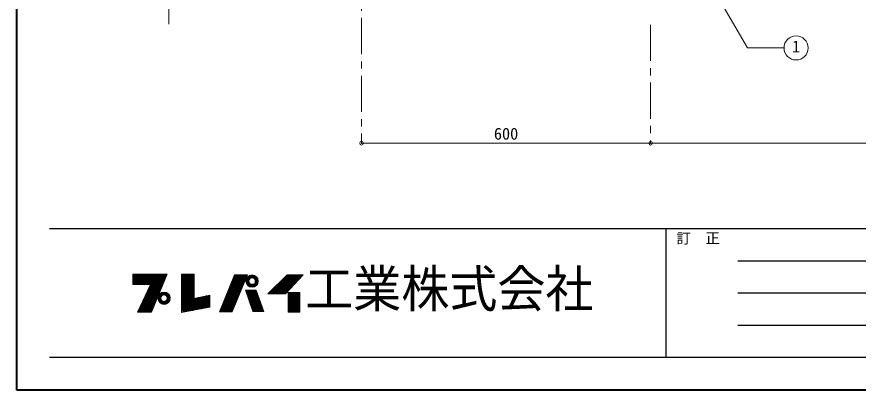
# Model space of a CAD drawing. Units: millimetres at full size, sheet at 1:15; details may follow other scales. Extents: x -3171 to 2904, y -2098 to 2117.
# Drawn here: x -3171 to -1425, y -2098 to -1323 of the extents above; entities that cross this region are included whole.
import ezdxf
from ezdxf.enums import TextEntityAlignment as Align

# ---------------------------------------------------------------- set-up
doc = ezdxf.new("R2010")
doc.units = ezdxf.units.MM
doc.header["$LTSCALE"] = 15
doc.header["$PDMODE"] = 32
doc.header["$PDSIZE"] = 7.5
doc.linetypes.add('CHAIN1', pattern=[8, 5, -1, 1, -1])
doc.layers.add('0-0_ﾚｲﾔ1', color=4, linetype='Continuous', lineweight=9)
doc.styles.add('ＭＳ ゴシック', font='')
doc.styles.get('ＭＳ ゴシック').set_extended_font_data('MS Gothic')

msp = doc.modelspace()

# ---------------------------------------------------------------- linework, layer by layer
at = {"layer": '0-0_ﾚｲﾔ1', "color": 1, "lineweight": 40}
for p, q in [((-3170.88, -2097.95), (-3170.88, 2117.05)), ((2904.12, -2097.95), (-3170.88, -2097.95))]:
    msp.add_line(p, q, dxfattribs=at)
at = {"layer": '0-0_ﾚｲﾔ1', "linetype": 'CHAIN1'}
for p, q in [((-2455.38, -845.45), (-2455.38, -1585.45)), ((-1855.38, -1339.65), (-1855.38, -1585.45))]:
    msp.add_line(p, q, dxfattribs=at)
at = {"layer": '0-0_ﾚｲﾔ1', "color": 7, "lineweight": 18}
for p, q in [((-1801.76, -1132.71), (-1654.57, -1387.66)), ((-1578.51, -1387.66), (-1654.57, -1387.66)), ((-2930.24, -1858.25), (-2859.13, -1858.25)), ((-2930.24, -1858.88), (-2859.39, -1858.88)), ((-2930.24, -1859.83), (-2859.78, -1859.83)), ((-2930.24, -1860.77), (-2860.17, -1860.77)), ((-2930.24, -1861.72), (-2860.56, -1861.72)), ((-2930.24, -1862.98), (-2861.08, -1862.98)), ((-2861.47, -1863.92), (-2930.24, -1863.92)), ((-2930.24, -1864.87), (-2861.86, -1864.87)), ((-2930.24, -1865.81), (-2862.25, -1865.81)), ((-2930.24, -1866.76), (-2862.64, -1866.76)), ((-2930.24, -1867.7), (-2863.03, -1867.7)), ((-2930.24, -1868.33), (-2863.3, -1868.33)), ((-2891.18, -1935.74), (-2858.73, -1857.31)), ((-2828.81, -1856.99), (-2828.81, -1936.69)), ((-2802.66, -1856.99), (-2828.81, -1856.99)), ((-2828.81, -1858.25), (-2802.66, -1858.25)), ((-2828.81, -1858.88), (-2802.66, -1858.88)), ((-2828.81, -1859.83), (-2802.66, -1859.83)), ((-2828.81, -1860.77), (-2802.66, -1860.77)), ((-2828.81, -1861.72), (-2802.66, -1861.72)), ((-2828.81, -1862.98), (-2802.66, -1862.98)), ((-2828.81, -1863.92), (-2802.66, -1863.92)), ((-2828.81, -1864.87), (-2802.66, -1864.87)), ((-2828.81, -1865.81), (-2802.66, -1865.81)), ((-2828.81, -1866.76), (-2802.66, -1866.76)), ((-2828.81, -1867.7), (-2802.66, -1867.7)), ((-2828.81, -1868.33), (-2802.66, -1868.33)), ((-2718.87, -1858.57), (-2750.37, -1935.11)), ((-2723.6, -1935.11), (-2691.78, -1858.57)), ((-2722.89, -1868.33), (-2695.84, -1868.33)), ((-2722.63, -1867.7), (-2695.58, -1867.7)), ((-2722.25, -1866.76), (-2695.19, -1866.76)), ((-2721.86, -1865.81), (-2694.8, -1865.81)), ((-2721.47, -1864.87), (-2694.4, -1864.87)), ((-2721.08, -1863.92), (-2694.01, -1863.92)), ((-2720.69, -1862.98), (-2693.62, -1862.98)), ((-2720.17, -1861.72), (-2693.09, -1861.72)), ((-2719.78, -1860.77), (-2692.73, -1860.77)), ((-2719.39, -1859.83), (-2692.31, -1859.83)), ((-2718.87, -1858.57), (-2691.78, -1858.57)), ((-2694.49, -1866.76), (-2687.47, -1866.76)), ((-2693.91, -1865.5), (-2685.77, -1865.5)), ((-2692.92, -1863.92), (-2672.38, -1863.92)), ((-2691.86, -1862.66), (-2673.44, -1862.66)), ((-2690.03, -1861.09), (-2675.27, -1861.09)), ((-2687.82, -1859.83), (-2677.48, -1859.83)), ((-2671.39, -1865.5), (-2679.53, -1865.5)), ((-2670.81, -1866.76), (-2677.83, -1866.76)), ((-2619.65, -1868.33), (-2585.56, -1868.33)), ((-2619.02, -1867.7), (-2584.98, -1867.7)), ((-2618.07, -1866.76), (-2584.1, -1866.76)), ((-2617.13, -1865.81), (-2583.22, -1865.81)), ((-2616.18, -1864.87), (-2582.34, -1864.87)), ((-2615.24, -1863.92), (-2581.47, -1863.92)), ((-2614.29, -1862.98), (-2580.59, -1862.98)), ((-2613.35, -1898.26), (-2576.49, -1858.57)), ((-2613.03, -1861.72), (-2579.42, -1861.72)), ((-2612.09, -1860.77), (-2578.54, -1860.77)), ((-2611.14, -1859.83), (-2577.66, -1859.83)), ((-2930.24, -1869.59), (-2863.82, -1869.59)), ((-2930.24, -1870.54), (-2864.21, -1870.54)), ((-2930.24, -1871.48), (-2864.6, -1871.48)), ((-2930.24, -1872.43), (-2864.99, -1872.43)), ((-2930.24, -1873.37), (-2865.38, -1873.37)), ((-2930.24, -1874.32), (-2865.77, -1874.32)), ((-2930.24, -1875.26), (-2866.16, -1875.26)), ((-2930.24, -1876.21), (-2866.55, -1876.21)), ((-2930.24, -1877.15), (-2866.94, -1877.15)), ((-2893.7, -1878.41), (-2930.24, -1878.41)), ((-2920.16, -1935.74), (-2893.7, -1878.41)), ((-2870.33, -1885.34), (-2896.9, -1885.34)), ((-2869.68, -1883.77), (-2896.17, -1883.77)), ((-2869.29, -1882.82), (-2895.74, -1882.82)), ((-2868.77, -1881.56), (-2895.15, -1881.56)), ((-2868.38, -1880.62), (-2894.72, -1880.62)), ((-2867.86, -1879.36), (-2894.14, -1879.36)), ((-2867.47, -1878.41), (-2893.7, -1878.41)), ((-2828.81, -1869.59), (-2802.66, -1869.59)), ((-2828.81, -1870.54), (-2802.66, -1870.54)), ((-2828.81, -1871.48), (-2802.66, -1871.48)), ((-2828.81, -1872.43), (-2802.66, -1872.43)), ((-2828.81, -1873.37), (-2802.66, -1873.37)), ((-2828.81, -1874.32), (-2802.66, -1874.32)), ((-2828.81, -1875.26), (-2802.66, -1875.26)), ((-2828.81, -1876.21), (-2802.66, -1876.21)), ((-2828.81, -1877.15), (-2802.66, -1877.15)), ((-2828.81, -1878.41), (-2802.66, -1878.41)), ((-2828.81, -1879.36), (-2802.66, -1879.36)), ((-2828.81, -1880.62), (-2802.66, -1880.62)), ((-2828.81, -1881.56), (-2802.66, -1881.56)), ((-2828.81, -1882.82), (-2802.66, -1882.82)), ((-2828.81, -1883.77), (-2802.66, -1883.77)), ((-2828.81, -1885.34), (-2802.66, -1885.34)), ((-2729.89, -1885.34), (-2702.91, -1885.34)), ((-2729.25, -1883.77), (-2702.26, -1883.77)), ((-2728.86, -1882.82), (-2701.87, -1882.82)), ((-2728.34, -1881.56), (-2701.34, -1881.56)), ((-2727.95, -1880.62), (-2700.95, -1880.62)), ((-2727.43, -1879.36), (-2700.43, -1879.36)), ((-2727.04, -1878.41), (-2700.03, -1878.41)), ((-2726.52, -1877.15), (-2699.51, -1877.15)), ((-2726.13, -1876.21), (-2699.12, -1876.21)), ((-2725.75, -1875.26), (-2698.72, -1875.26)), ((-2725.36, -1874.32), (-2698.33, -1874.32)), ((-2724.97, -1873.37), (-2697.94, -1873.37)), ((-2724.54, -1872.43), (-2697.55, -1872.43)), ((-2724.19, -1871.48), (-2697.15, -1871.48)), ((-2723.8, -1870.54), (-2696.76, -1870.54)), ((-2723.41, -1869.59), (-2696.37, -1869.59)), ((-2695.4, -1871.48), (-2689.4, -1871.48)), ((-2695.34, -1870.22), (-2689.28, -1870.22)), ((-2695.3, -1873.06), (-2689.21, -1873.06)), ((-2695.08, -1868.65), (-2688.78, -1868.65)), ((-2695, -1874.63), (-2688.62, -1874.63)), ((-2694.49, -1876.21), (-2687.47, -1876.21)), ((-2693.73, -1877.78), (-2685.07, -1877.78)), ((-2692.68, -1879.36), (-2672.62, -1879.36)), ((-2691.54, -1880.62), (-2673.76, -1880.62)), ((-2689.05, -1882.51), (-2676.25, -1882.51)), ((-2686.06, -1883.77), (-2679.24, -1883.77)), ((-2671.57, -1877.78), (-2680.23, -1877.78)), ((-2670.81, -1876.21), (-2677.83, -1876.21)), ((-2670.3, -1874.63), (-2676.68, -1874.63)), ((-2670.22, -1868.65), (-2676.52, -1868.65)), ((-2670, -1873.06), (-2676.09, -1873.06)), ((-2669.96, -1870.22), (-2676.02, -1870.22)), ((-2675.9, -1871.48), (-2669.9, -1871.48)), ((-2636.66, -1885.34), (-2601.36, -1885.34)), ((-2635.08, -1883.77), (-2599.89, -1883.77)), ((-2634.14, -1882.82), (-2599.02, -1882.82)), ((-2632.88, -1881.56), (-2597.85, -1881.56)), ((-2631.93, -1880.62), (-2596.97, -1880.62)), ((-2630.67, -1879.36), (-2595.8, -1879.36)), ((-2629.73, -1878.41), (-2594.92, -1878.41)), ((-2628.47, -1877.15), (-2593.75, -1877.15)), ((-2627.52, -1876.21), (-2592.87, -1876.21)), ((-2626.58, -1875.26), (-2592, -1875.26)), ((-2625.63, -1874.32), (-2591.12, -1874.32)), ((-2624.69, -1873.37), (-2590.24, -1873.37)), ((-2623.74, -1872.43), (-2589.36, -1872.43)), ((-2622.8, -1871.48), (-2588.49, -1871.48)), ((-2621.85, -1870.54), (-2587.52, -1870.54)), ((-2620.91, -1869.59), (-2586.73, -1869.59)), ((-2877.37, -1902.35), (-2904.75, -1902.35)), ((-2876.72, -1900.78), (-2904.02, -1900.78)), ((-2876.2, -1899.52), (-2903.44, -1899.52)), ((-2875.54, -1897.94), (-2902.71, -1897.94)), ((-2902.13, -1896.68), (-2875.02, -1896.68)), ((-2874.37, -1895.11), (-2901.41, -1895.11)), ((-2873.72, -1893.53), (-2900.68, -1893.53)), ((-2873.2, -1892.27), (-2900.1, -1892.27)), ((-2899.37, -1890.7), (-2872.55, -1890.7)), ((-2872.03, -1889.44), (-2898.79, -1889.44)), ((-2871.5, -1888.18), (-2898.11, -1888.18)), ((-2897.48, -1886.6), (-2870.85, -1886.6)), ((-2877.19, -1902.35), (-2870.17, -1902.35)), ((-2876.43, -1900.78), (-2867.77, -1900.78)), ((-2875.62, -1899.52), (-2855.08, -1899.52)), ((-2874.24, -1897.94), (-2856.46, -1897.94)), ((-2872.73, -1896.68), (-2857.97, -1896.68)), ((-2869.74, -1895.11), (-2860.96, -1895.11)), ((-2854.27, -1900.78), (-2862.93, -1900.78)), ((-2853.51, -1902.35), (-2860.53, -1902.35)), ((-2828.81, -1886.6), (-2802.66, -1886.6)), ((-2828.81, -1888.18), (-2802.66, -1888.18)), ((-2828.81, -1889.44), (-2802.66, -1889.44)), ((-2828.81, -1890.7), (-2802.66, -1890.7)), ((-2828.81, -1892.27), (-2802.66, -1892.27)), ((-2828.81, -1893.53), (-2802.66, -1893.53)), ((-2828.81, -1895.11), (-2802.66, -1895.11)), ((-2828.81, -1896.68), (-2802.66, -1896.68)), ((-2828.81, -1897.94), (-2802.66, -1897.94)), ((-2828.81, -1899.52), (-2802.66, -1899.52)), ((-2828.81, -1900.78), (-2802.66, -1900.78)), ((-2828.81, -1902.35), (-2802.66, -1902.35)), ((-2770.22, -1902.35), (-2778.68, -1902.35)), ((-2736.89, -1902.35), (-2709.98, -1902.35)), ((-2736.25, -1900.78), (-2709.33, -1900.78)), ((-2735.73, -1899.52), (-2708.81, -1899.52)), ((-2735.08, -1897.94), (-2708.15, -1897.94)), ((-2734.56, -1896.68), (-2707.63, -1896.68)), ((-2733.91, -1895.11), (-2706.97, -1895.11)), ((-2733.26, -1893.53), (-2706.32, -1893.53)), ((-2732.73, -1892.27), (-2705.79, -1892.27)), ((-2732.1, -1890.7), (-2705.14, -1890.7)), ((-2731.58, -1889.44), (-2704.62, -1889.44)), ((-2731.06, -1888.18), (-2704.09, -1888.18)), ((-2730.41, -1886.6), (-2703.44, -1886.6)), ((-2696.4, -1890.7), (-2674.34, -1890.7)), ((-2695.85, -1892.27), (-2673.76, -1892.27)), ((-2695.42, -1893.53), (-2673.3, -1893.53)), ((-2694.87, -1895.11), (-2672.72, -1895.11)), ((-2694.32, -1896.68), (-2672.14, -1896.68)), ((-2693.88, -1897.94), (-2671.67, -1897.94)), ((-2693.34, -1899.52), (-2671.09, -1899.52)), ((-2692.9, -1900.78), (-2670.63, -1900.78)), ((-2692.35, -1902.35), (-2670.05, -1902.35)), ((-2658.08, -1934.8), (-2674.46, -1890.38)), ((-2649.57, -1898.26), (-2613.35, -1898.26)), ((-2648, -1896.68), (-2611.89, -1896.68)), ((-2646.42, -1895.11), (-2610.42, -1895.11)), ((-2644.85, -1893.53), (-2608.96, -1893.53)), ((-2643.59, -1892.27), (-2607.79, -1892.27)), ((-2642.01, -1890.7), (-2606.33, -1890.7)), ((-2640.75, -1889.44), (-2605.16, -1889.44)), ((-2639.49, -1888.18), (-2603.99, -1888.18)), ((-2637.92, -1886.6), (-2602.53, -1886.6)), ((-2607.68, -1896.68), (-2583.74, -1896.68)), ((-2607.68, -1897.94), (-2583.74, -1897.94)), ((-2607.68, -1899.52), (-2583.74, -1899.52)), ((-2607.68, -1900.78), (-2583.74, -1900.78)), ((-2607.68, -1902.35), (-2583.74, -1902.35)), ((-2884.4, -1919.36), (-2912.6, -1919.36)), ((-2883.75, -1917.79), (-2911.87, -1917.79)), ((-2883.1, -1916.21), (-2911.15, -1916.21)), ((-2882.58, -1914.95), (-2910.56, -1914.95)), ((-2881.93, -1913.38), (-2909.84, -1913.38)), ((-2881.28, -1911.8), (-2909.11, -1911.8)), ((-2880.5, -1909.91), (-2908.19, -1909.91)), ((-2879.97, -1908.65), (-2907.66, -1908.65)), ((-2879.32, -1907.08), (-2906.93, -1907.08)), ((-2906.35, -1905.82), (-2878.8, -1905.82)), ((-2878.15, -1904.24), (-2905.62, -1904.24)), ((-2878.1, -1907.08), (-2872.1, -1907.08)), ((-2878.04, -1905.82), (-2871.98, -1905.82)), ((-2878, -1908.65), (-2871.91, -1908.65)), ((-2877.78, -1904.24), (-2871.48, -1904.24)), ((-2877.78, -1909.91), (-2871.48, -1909.91)), ((-2877.19, -1911.8), (-2870.17, -1911.8)), ((-2876.43, -1913.38), (-2867.77, -1913.38)), ((-2875.38, -1914.95), (-2855.32, -1914.95)), ((-2874.24, -1916.21), (-2856.46, -1916.21)), ((-2872.27, -1917.79), (-2858.43, -1917.79)), ((-2868.76, -1919.36), (-2861.94, -1919.36)), ((-2854.27, -1913.38), (-2862.93, -1913.38)), ((-2853.51, -1911.8), (-2860.53, -1911.8)), ((-2852.92, -1904.24), (-2859.22, -1904.24)), ((-2852.92, -1909.91), (-2859.22, -1909.91)), ((-2852.7, -1908.65), (-2858.79, -1908.65)), ((-2852.66, -1905.82), (-2858.72, -1905.82)), ((-2858.6, -1907.08), (-2852.6, -1907.08)), ((-2828.81, -1904.24), (-2802.66, -1904.24)), ((-2828.81, -1905.82), (-2802.66, -1905.82)), ((-2828.81, -1907.08), (-2802.66, -1907.08)), ((-2828.81, -1908.65), (-2770.22, -1908.65)), ((-2828.81, -1909.91), (-2770.22, -1909.91)), ((-2828.81, -1911.8), (-2770.22, -1911.8)), ((-2828.81, -1913.38), (-2770.22, -1913.38)), ((-2828.81, -1914.95), (-2770.22, -1914.95)), ((-2828.81, -1916.21), (-2770.22, -1916.21)), ((-2828.81, -1917.79), (-2770.22, -1917.79)), ((-2828.81, -1919.36), (-2770.22, -1919.36)), ((-2770.22, -1907.08), (-2799.84, -1907.08)), ((-2770.22, -1905.82), (-2794.2, -1905.82)), ((-2770.22, -1904.24), (-2787.15, -1904.24)), ((-2743.89, -1919.36), (-2717.05, -1919.36)), ((-2743.25, -1917.79), (-2716.4, -1917.79)), ((-2742.6, -1916.21), (-2715.74, -1916.21)), ((-2742.08, -1914.95), (-2715.22, -1914.95)), ((-2741.43, -1913.38), (-2714.57, -1913.38)), ((-2740.78, -1911.8), (-2713.91, -1911.8)), ((-2740, -1909.91), (-2713.13, -1909.91)), ((-2739.49, -1908.65), (-2712.6, -1908.65)), ((-2738.84, -1907.08), (-2711.94, -1907.08)), ((-2738.32, -1905.82), (-2711.42, -1905.82)), ((-2737.67, -1904.24), (-2710.77, -1904.24)), ((-2691.69, -1904.24), (-2669.35, -1904.24)), ((-2691.15, -1905.82), (-2668.77, -1905.82)), ((-2690.71, -1907.08), (-2668.3, -1907.08)), ((-2690.16, -1908.65), (-2667.72, -1908.65)), ((-2689.72, -1909.91), (-2667.26, -1909.91)), ((-2689.07, -1911.8), (-2666.56, -1911.8)), ((-2688.52, -1913.38), (-2665.98, -1913.38)), ((-2688, -1914.95), (-2665.4, -1914.95)), ((-2687.53, -1916.21), (-2664.93, -1916.21)), ((-2686.99, -1917.79), (-2664.35, -1917.79)), ((-2686.44, -1919.36), (-2663.77, -1919.36)), ((-2607.68, -1904.24), (-2583.74, -1904.24)), ((-2607.68, -1905.82), (-2583.74, -1905.82)), ((-2607.68, -1907.08), (-2583.74, -1907.08)), ((-2607.68, -1908.65), (-2583.74, -1908.65)), ((-2607.68, -1909.91), (-2583.74, -1909.91)), ((-2607.68, -1911.8), (-2583.74, -1911.8)), ((-2607.68, -1913.38), (-2583.74, -1913.38)), ((-2607.68, -1914.95), (-2583.74, -1914.95)), ((-2607.68, -1916.21), (-2583.74, -1916.21)), ((-2607.68, -1917.79), (-2583.74, -1917.79)), ((-2607.68, -1919.36), (-2583.74, -1919.36)), ((-2920.16, -1935.74), (-2891.18, -1935.74)), ((-2890.53, -1934.17), (-2919.43, -1934.17)), ((-2889.75, -1932.28), (-2918.56, -1932.28)), ((-2889.1, -1930.7), (-2917.83, -1930.7)), ((-2888.44, -1929.13), (-2917.11, -1929.13)), ((-2887.66, -1927.24), (-2916.23, -1927.24)), ((-2887.01, -1925.66), (-2915.51, -1925.66)), ((-2886.23, -1923.77), (-2914.64, -1923.77)), ((-2885.71, -1922.51), (-2914.05, -1922.51)), ((-2885.06, -1920.94), (-2913.33, -1920.94)), ((-2828.81, -1920.94), (-2770.22, -1920.94)), ((-2828.81, -1922.51), (-2770.22, -1922.51)), ((-2828.81, -1923.77), (-2770.22, -1923.77)), ((-2828.81, -1925.66), (-2770.22, -1925.66)), ((-2828.81, -1927.24), (-2777.11, -1927.24)), ((-2828.81, -1929.13), (-2787.45, -1929.13)), ((-2828.81, -1930.7), (-2796.07, -1930.7)), ((-2828.81, -1932.28), (-2804.68, -1932.28)), ((-2828.81, -1934.17), (-2815.02, -1934.17)), ((-2723.6, -1935.11), (-2750.37, -1935.11)), ((-2749.99, -1934.17), (-2723.21, -1934.17)), ((-2749.21, -1932.28), (-2722.42, -1932.28)), ((-2748.56, -1930.7), (-2721.77, -1930.7)), ((-2747.91, -1929.13), (-2721.11, -1929.13)), ((-2747.13, -1927.24), (-2720.33, -1927.24)), ((-2746.49, -1925.66), (-2719.67, -1925.66)), ((-2745.71, -1923.77), (-2718.89, -1923.77)), ((-2745.19, -1922.51), (-2718.36, -1922.51)), ((-2744.54, -1920.94), (-2717.71, -1920.94)), ((-2685.89, -1920.94), (-2663.19, -1920.94)), ((-2685.34, -1922.51), (-2662.61, -1922.51)), ((-2684.91, -1923.77), (-2662.15, -1923.77)), ((-2684.25, -1925.66), (-2661.45, -1925.66)), ((-2683.59, -1927.24), (-2660.87, -1927.24)), ((-2683.05, -1929.13), (-2660.17, -1929.13)), ((-2682.5, -1930.7), (-2659.59, -1930.7)), ((-2681.95, -1932.28), (-2659.01, -1932.28)), ((-2681.29, -1934.17), (-2658.31, -1934.17)), ((-2681.07, -1934.8), (-2658.08, -1934.8)), ((-2607.68, -1920.94), (-2583.74, -1920.94)), ((-2607.68, -1922.51), (-2583.74, -1922.51)), ((-2607.68, -1923.77), (-2583.74, -1923.77)), ((-2607.68, -1925.66), (-2583.74, -1925.66)), ((-2607.68, -1927.24), (-2583.74, -1927.24)), ((-2607.68, -1929.13), (-2583.74, -1929.13)), ((-2607.68, -1930.7), (-2583.74, -1930.7)), ((-2607.68, -1932.28), (-2583.74, -1932.28)), ((-2607.68, -1934.17), (-2583.74, -1934.17))]:
    msp.add_line(p, q, dxfattribs=at)
at = {"layer": '0-0_ﾚｲﾔ1'}
for p, q in [((-2855.38, -1338.45), (-2855.38, -1260.45)), ((-1855.38, -1585.45), (-2455.38, -1585.45)), ((-345.38, -1585.45), (-1855.38, -1585.45))]:
    msp.add_line(p, q, dxfattribs=at)
at = {"layer": '0-0_ﾚｲﾔ1', "color": 6, "lineweight": 25}
for p, q in [((-3103.38, -1762.6), (2836.62, -1762.6)), ((-1824.1, -1762.6), (-1824.1, -2030.45)), ((-1674.1, -1829.56), (-281.24, -1829.56)), ((-281.24, -1896.53), (-1674.1, -1896.53)), ((-281.24, -1963.49), (-1674.1, -1963.49)), ((2836.62, -2030.45), (-3103.38, -2030.45))]:
    msp.add_line(p, q, dxfattribs=at)
at = {"layer": '0-0_ﾚｲﾔ1', "color": 7, "lineweight": 18}
for points in [[(-2930.24, -1878.41), (-2930.24, -1857.31), (-2858.73, -1857.31)], [(-2828.81, -1936.69), (-2770.22, -1925.98), (-2770.22, -1900.46), (-2802.66, -1907.71), (-2802.66, -1856.99)], [(-2649.57, -1898.26), (-2609.88, -1858.57), (-2576.49, -1858.57)], [(-2681.07, -1934.8), (-2696.51, -1890.38), (-2674.46, -1890.38)]]:
    msp.add_lwpolyline(points, dxfattribs=at)
msp.add_lwpolyline([(-2607.68, -1895.11), (-2607.68, -1935.74), (-2583.74, -1935.74), (-2583.74, -1895.11)], close=True, dxfattribs=at)
for centre, radius in [((-1553.51, -1387.66), 25), ((-2682.65, -1871.48), 12.75), ((-2682.65, -1871.48), 6.75), ((-2865.35, -1907.08), 12.75), ((-2865.35, -1907.08), 6.75)]:
    msp.add_circle(centre, radius, dxfattribs=at)
at = {"layer": '0-0_ﾚｲﾔ1', "color": 1}
for p in [(-2455.38, -1585.45), (-1855.38, -1585.45)]:
    msp.add_point(p, dxfattribs=at)

# ---------------------------------------------------------------- texts
at = {"layer": '0-0_ﾚｲﾔ1', "color": 7, "style": 'ＭＳ ゴシック'}
for s, height, p in [('1', 24.74, (-1561.94, -1404.53)), ('600', 24.74, (-2180.7, -1585.45)), ('訂\u3000正', 21.99, (-1801.6, -1800.1))]:
    msp.add_text(s, height=height, dxfattribs=at).set_placement(p, align=Align.BOTTOM_LEFT)
at = {"layer": '0-0_ﾚｲﾔ1', "color": 7, "style": 'ＭＳ ゴシック', "width": 0.95}
msp.add_text('工業株式会社', height=76.98, dxfattribs=at).set_placement((-2572.49, -1949.03), align=Align.BOTTOM_LEFT)

doc.saveas('drawing.dxf')
